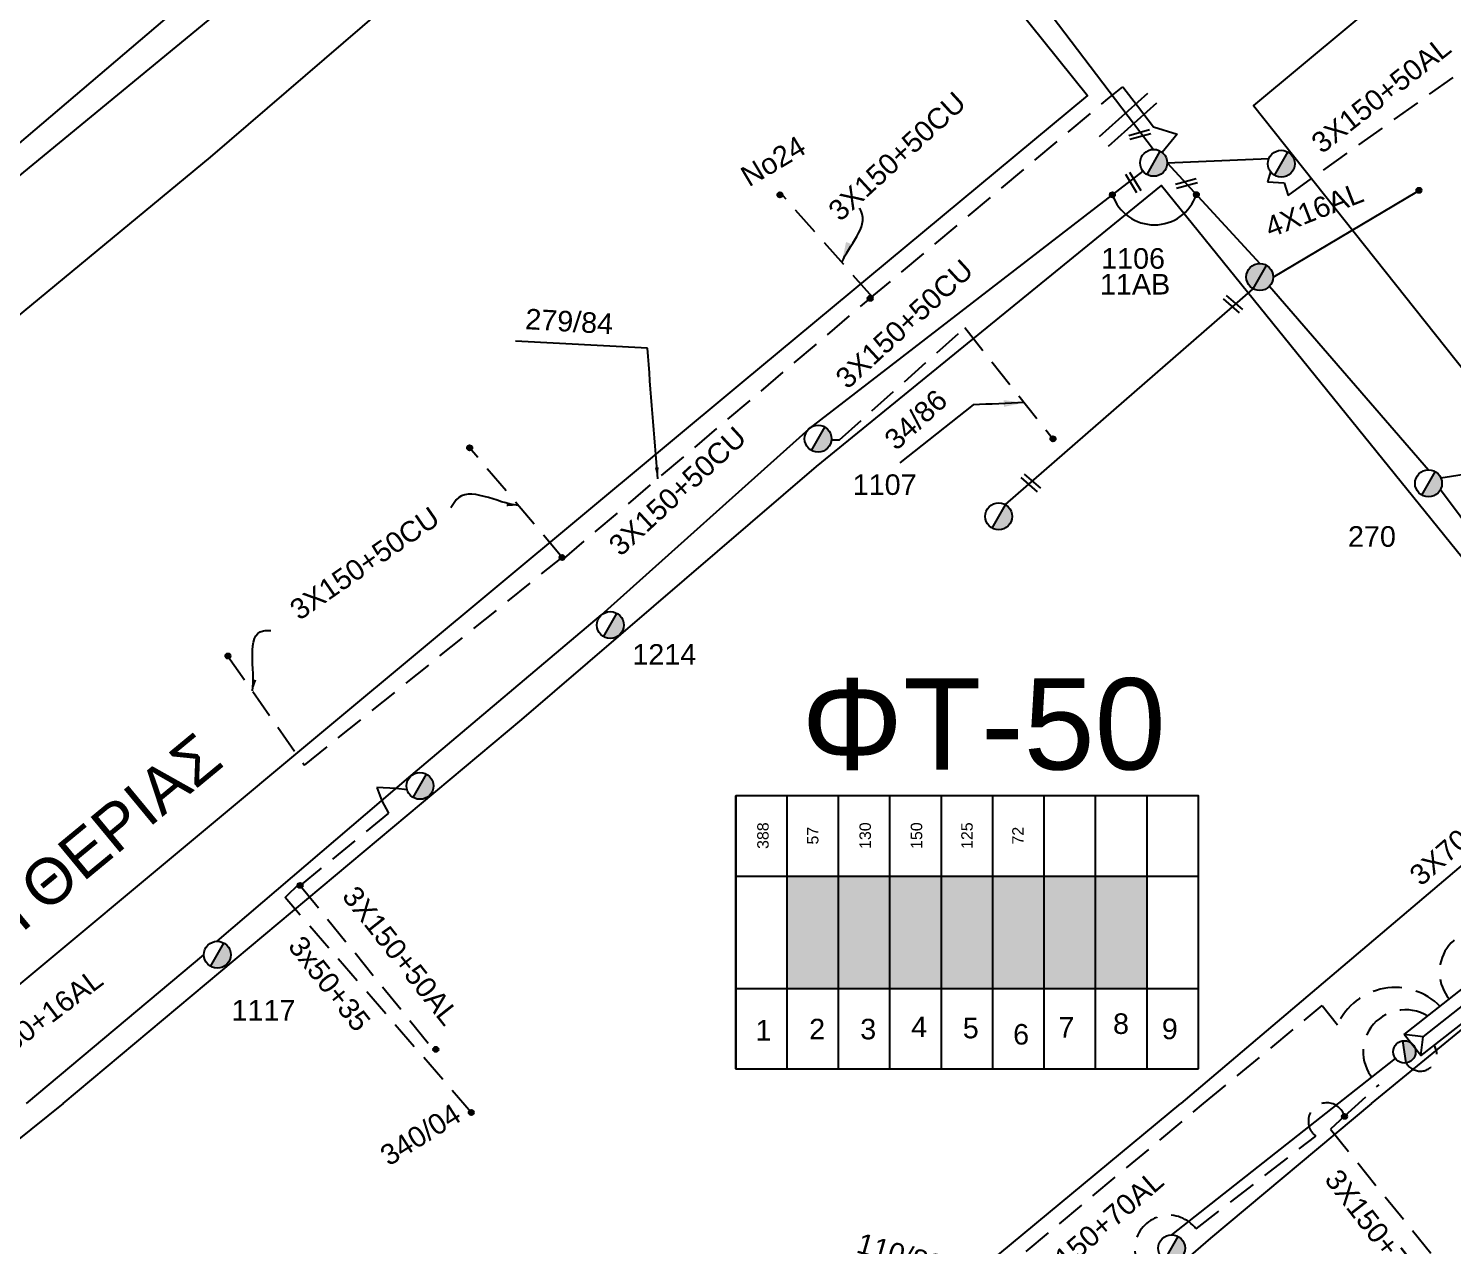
# Model space of a CAD drawing. Header units: millimetres. Extents: x 1266 to 3066, y 765 to 1784.
# Drawn here: x 1540.8 to 1665.4, y 1568.7 to 1675.3 of the extents above; entities that cross this region are included whole.
import ezdxf
from ezdxf.enums import TextEntityAlignment as Align

# ---------------------------------------------------------------- set-up
doc = ezdxf.new("R2010")
doc.units = ezdxf.units.MM
doc.linetypes.add('DASHED', pattern=[19.05, 12.7, -6.35])
for name, color, linetype in [('Άγνωστα', 7, 'Continuous'), ('Ασφαλειοκιβώτια Χ.Τ 9 αναχωρήσεων', 7, 'Continuous'), ('Γέφυρες Εναέριου Δικτύου', 7, 'Continuous'), ('Γυμνά εναέρια ΧΤ και ΦΟΠ (3Φ)   4x50+16AL', 7, 'Continuous'), ('Εναέρια παροχή ΧΤ 4x16', 7, 'SYN_LINE'), ('Επιγραφές - Σχήματα', 7, 'Continuous'), ('Καλώδια ΧΤ   3x150+50AL', 7, 'DASHED'), ('Καλώδια ΧΤ   3x150+50CU', 7, 'DASHED'), ('Καλώδια ΧΤ   3x150+70AL', 7, 'DASHED'), ('Μηχανική τομή', 7, 'Continuous'), ('Στύλος Ξύλινος', 7, 'Continuous'), ('Στύλος Ξύλινος @ 1', 7, 'Continuous'), ('Στύλος ΦΜ', 7, 'Continuous'), ('Στύλος ΦΜ @ 1', 7, 'Continuous'), ('Συνδέσεις', 7, 'Continuous'), ('Συνεστραμμένα ΧΤ   3x70+54.6+25 AL', 7, 'SYN_LINE'), ('Τομή', 7, 'Continuous'), ('Υποσταθμός εναέριος 2 στύλων', 7, 'Continuous'), ('Υποσταθμός πόλεως', 7, 'Continuous'), ('Υπόβαθρο ΔΕΗ', 7, 'Continuous'), ('Υπόγεια Καλώδια Δικτύου ΧΤ   .15', 7, 'DASHED'), ('Υπόγεια καλώδια Δικτύου ΧΤ και Παρ. ΧΤ - 3X150+70 AL', 7, 'DASHED')]:
    doc.layers.add(name, color=color, linetype=linetype)
doc.styles.get("Standard").update_dxf_attribs({"font": 'arial.ttf'})
doc.linetypes.add('SYN_LINE', pattern='A,0.5,-0.0001,["/\\/\\/\\/",Standard,S=0.1,R=0,X=0,Y=-0.05],-0.25', length=0.7501)
doc.dimstyles.new('ISO-25', dxfattribs={"dimtxt": 2.5, "dimasz": 2.5, "dimexe": 1.25, "dimexo": 0.625, "dimtad": 1, "dimtxsty": 'Standard', "dimcen": 2.5, "dimadec": 0, "dimazin": 0, "dimtfac": 1, "dimtmove": 0, "dimatfit": 3, "dimfxl": 1, "dimarcsym": 0})

# ---------------------------------------------------------------- blocks, each defined once
blk = doc.blocks.new('ΥΠΑΡΧΩΝ ΤΣΙΜΕΝΤΕΝΙΟΣ ΣΤΥΛΟΣ')
at = {"layer": 'Στύλος ΦΜ'}
blk.add_hatch(color=7, dxfattribs=at).paths.add_polyline_path([(-1.29, -2.28, 0.574793), (2.62, 0, 0.268822), (1.3, 2.27)])
at = {"layer": 'Στύλος ΦΜ', "color": 7}
blk.add_line((-1.29, -2.28), (1.3, 2.27), dxfattribs=at)
blk.add_circle((0, 0), 2.62, dxfattribs=at)
at = {"layer": 'Στύλος ΦΜ', "flags": 4}
for tag, p in [('ΑΡΙΘΜΟΣ', (-4.68, 8.05)), ('ΤΥΠΟΣ', (-4.91, 3.03))]:
    blk.add_attdef(tag, p, '', height=4, dxfattribs=at)
blk = doc.blocks.new('_ΣΥΝΔΕΣΗ')
at = {"layer": 'Συνδέσεις', "linetype": 'SYN_LINE', "ltscale": 40}
blk.add_hatch(color=256, dxfattribs=at).paths.add_polyline_path([(0.5, -0.01, 1), (-0.5, -0.01, 1)])
at = {"layer": 'Συνδέσεις'}
blk.add_circle((0, -0.01), 0.5, dxfattribs=at)
blk = doc.blocks.new('ΑΣΦΑΛΕΙΟΚΙΒΩΤΙΟ ΥΠΟΣΤΑΘΜΟΥ 9 ΑΝΑΧΩΡΗΣΕΩΝ')
at = {"layer": 'Ασφαλειοκιβώτια Χ.Τ 9 αναχωρήσεων', "ltscale": 40}
for p, q in [((-23.8, 40.36), (24.02, 40.36)), ((-9.72, 40.36), (-9.72, -40.64)), ((9.94, 40.36), (9.94, -40.64)), ((-23.8, 31.36), (24.02, 31.36)), ((-23.8, 22.36), (24.02, 22.36)), ((-23.8, 13.36), (24.02, 13.36)), ((-23.8, 4.36), (24.02, 4.36)), ((-23.8, -4.64), (24.02, -4.64)), ((-23.8, -13.64), (24.02, -13.64)), ((-23.8, -22.64), (24.02, -22.64)), ((-23.8, -31.64), (24.02, -31.64))]:
    blk.add_line(p, q, dxfattribs=at)
at = {"layer": 'Ασφαλειοκιβώτια Χ.Τ 9 αναχωρήσεων'}
blk.add_lwpolyline([(-23.8, -40.64), (24.02, -40.64), (24.02, 40.36), (-23.8, 40.36)], close=True, dxfattribs=at)
for s, p in [('1', (-18.82, 36.91)), ('2', (-18.62, 27.51)), ('3', (-18.62, 18.57)), ('4', (-18.22, 9.65)), ('5', (-18.44, 0.61)), ('6', (-19.53, -8.2)), ('7', (-18.33, -16.12)), ('8', (-17.67, -25.69)), ('9', (-18.59, -34.23))]:
    blk.add_text(s, height=3.6, rotation=270, dxfattribs=at).set_placement(p)
at = {"layer": 'Ασφαλειοκιβώτια Χ.Τ 9 αναχωρήσεων', "ltscale": 40}
for tag, height, p in [('ΟΝΟΜΑ', 5, (-0.16, 44.31)), ('ΚΕΙΜΕΝΟ 1', 2, (17.06, 35.59)), ('ΚΕΙΜΕΝΟ 2', 2, (17.06, 26.88)), ('ΚΕΙΜΕΝΟ 3', 2, (17.06, 17.69)), ('ΚΕΙΜΕΝΟ 4', 2, (17.06, 8.71)), ('ΚΕΙΜΕΝΟ 5', 2, (17.06, -0.13)), ('ΚΕΙΜΕΝΟ 6', 2, (17.06, -9.05)), ('ΚΕΙΜΕΝΟ 7', 2, (17.06, -18.13)), ('ΚΕΙΜΕΝΟ 8', 2, (17.06, -26.85)), ('ΚΕΙΜΕΝΟ 9', 2, (17.06, -35.99)), ('ΣΧ', 2, (-0.1, -42.64))]:
    blk.add_attdef(tag, text='', height=height, dxfattribs=at).set_placement(p, align=Align.MIDDLE_CENTER)
blk = doc.blocks.new('ΥΠΟΣΤΑΘΜΟΣ ΕΝΑΕΡΙΟΣ ΕΠΙ 2 ΣΤΥΛΩΝ')
at = {"layer": 'Υποσταθμός εναέριος 2 στύλων', "linetype": 'Continuous'}
for points in [[(-11.97, -2.11, 0.574793), (-8.45, -0.07, 0.268822), (-9.64, 1.98)], [(9.68, -2.15, 0.574793), (13.19, -0.1, 0.268822), (12.01, 1.95)]]:
    blk.add_hatch(color=256, dxfattribs=at).paths.add_polyline_path(points)
for p, q in [((-11.97, -2.11), (-9.64, 1.98)), ((9.68, -2.15), (12.01, 1.95))]:
    blk.add_line(p, q, dxfattribs=at)
for centre in [(-10.81, -0.07), (10.84, -0.1)]:
    blk.add_circle(centre, 2.36, dxfattribs=at)
at = {"layer": 'Υποσταθμός πόλεως', "linetype": 'Continuous', "ltscale": 40}
blk.add_lwpolyline([(-8.57, 2.82), (8.57, 2.82), (8.57, -2.82), (-8.57, -2.82)], close=True, dxfattribs=at)
for points in [[(-5.75, 0), (-8.57, 2.82)], [(-8.57, -2.82), (-5.75, 0)], [(-5.75, 0), (5.75, 0)], [(5.75, 0), (8.57, 2.82)], [(8.57, -2.82), (5.75, 0)]]:
    blk.add_lwpolyline(points, dxfattribs=at)
at = {"layer": 'Υποσταθμός εναέριος 2 στύλων', "ltscale": 40, "flags": 1}
for tag, p in [('ΜΕΤΑΣΧΗΜΑΤΙΣΜΟΣ', (14.09, 2.51)), ('ΙΣΧΥΣ', (14.07, -0.28)), ('ΑΡΙΘΜΟΣ', (14.19, -3))]:
    blk.add_attdef(tag, p, '', height=1.8, dxfattribs=at)
blk = doc.blocks.new('ΜΗΧΑΝΙΚΗ ΤΟΜΗ')
at = {"layer": 'Μηχανική τομή', "ltscale": 40}
for p, q in [((-1.89, 0.78), (1.89, 0.78)), ((1.89, 0), (-1.89, 0))]:
    blk.add_line(p, q, dxfattribs=at)
blk = doc.blocks.new('ΤΟΜΗ')
at = {"layer": 'Τομή', "ltscale": 40}
for p, q in [((-5.68, 0), (5.68, 0)), ((5.68, -2.33), (-5.68, -2.33))]:
    blk.add_line(p, q, dxfattribs=at)
blk = doc.blocks.new('ΥΠΑΡΧΩΝ ΞΥΛΙΝΟΣ ΣΤΥΛΟΣ')
at = {"layer": 'Στύλος Ξύλινος'}
h = blk.add_hatch(color=7, dxfattribs=at)
h.paths.add_polyline_path([(-2.62, 0, 0.270008), (-1.29, -2.28), (1.3, 2.27, 0.576266)])
h.paths.add_polyline_path([(-1.29, -2.28, 0.574793), (2.62, 0, 0.268822), (1.3, 2.27)])
at = {"layer": 'Στύλος Ξύλινος', "color": 7}
blk.add_line((-1.29, -2.28), (1.3, 2.27), dxfattribs=at)
blk.add_circle((0, 0), 2.62, dxfattribs=at)
at = {"layer": 'Στύλος Ξύλινος', "flags": 4}
for tag, p in [('ΑΡΙΘΜΟΣ', (-4.91, 8.6)), ('ΤΥΠΟΣ', (-4.85, 3.39))]:
    blk.add_attdef(tag, p, '', height=4, dxfattribs=at)

msp = doc.modelspace()

# ---------------------------------------------------------------- hatches: boundary and pattern name
at = {"layer": 'Ασφαλειοκιβώτια Χ.Τ 9 αναχωρήσεων'}
for color, points in [(85, [(1607.2, 1601.06), (1607.2, 1591.23), (1611.7, 1591.23), (1611.7, 1601.06)]), (6, [(1611.7, 1601.06), (1611.7, 1591.23), (1616.2, 1591.23), (1616.2, 1601.06)]), (62, [(1616.2, 1601.06), (1616.2, 1591.23), (1620.7, 1591.23), (1620.7, 1601.06)]), (5, [(1620.7, 1601.06), (1620.7, 1591.23), (1625.2, 1591.23), (1625.2, 1601.06)]), (1, [(1625.2, 1601.06), (1625.2, 1591.23), (1629.7, 1591.23), (1629.7, 1601.06)]), (27, [(1629.7, 1601.06), (1629.7, 1591.23), (1634.2, 1591.23), (1634.2, 1601.06)]), (133, [(1634.2, 1601.06), (1634.2, 1591.23), (1638.7, 1591.23), (1638.7, 1601.06)])]:
    msp.add_hatch(color=color, dxfattribs=at).paths.add_polyline_path(points)

# ---------------------------------------------------------------- linework, layer by layer
at = {"layer": 'Άγνωστα', "linetype": 'SYN_LINE', "ltscale": 10}
msp.add_lwpolyline([(1640.46, 1663.54), (1649.36, 1663.91)], dxfattribs=at)
at = {"layer": 'Άγνωστα', "color": 85, "ltscale": 0.2}
msp.add_lwpolyline([(1626.31, 1633.61), (1647.99, 1652.52)], dxfattribs=at)
at = {"layer": 'Άγνωστα', "color": 85, "linetype": 'DASHED', "ltscale": 0.2}
for points in [[(1573.93, 1608.63), (1572.99, 1608.76), (1571.3, 1608.84), (1571.72, 1607.68), (1572.32, 1606.59), (1564.57, 1600.26)], [(1579.55, 1580.38), (1563.25, 1599.2), (1564.57, 1600.49)]]:
    msp.add_lwpolyline(points, dxfattribs=at)
at = {"layer": 'Άγνωστα', "color": 1, "linetype": 'DASHED', "ltscale": 0.2}
msp.add_arc((1662.63, 1585.44), 1.44, 209.7995, 34.9552, dxfattribs=at)
at = {"layer": 'Γέφυρες Εναέριου Δικτύου', "ltscale": 0.2}
msp.add_lwpolyline([(1635.67, 1660.75, 0.71952), (1643.02, 1660.76, 2.704893)], format="xyb", dxfattribs=at)
at = {"layer": 'Γυμνά εναέρια ΧΤ και ΦΟΠ (3Φ)   4x50+16AL', "color": 85}
for points in [[(1609.13, 1640.25), (1638.35, 1662.82)], [(1590.96, 1623.96), (1609.13, 1640.25)], [(1574.29, 1609.88), (1590.96, 1623.96)], [(1557.32, 1595.37), (1574.29, 1609.88)], [(1540.62, 1581.16), (1556.15, 1594.19)]]:
    msp.add_lwpolyline(points, dxfattribs=at)
at = {"layer": 'Εναέρια παροχή ΧΤ 4x16', "color": 85, "ltscale": 15}
msp.add_lwpolyline([(1649.75, 1653.54), (1662.31, 1661.01)], dxfattribs=at)
at = {"layer": 'Επιγραφές - Σχήματα', "ltscale": 0.2}
for points in [[(1594.97, 1647.31), (1583.41, 1647.93)], [(1623.48, 1642.35), (1617.06, 1637.26)]]:
    msp.add_lwpolyline(points, dxfattribs=at)
at = {"layer": 'Καλώδια ΧΤ   3x150+50AL', "color": 7, "ltscale": 0.2}
msp.add_lwpolyline([(1649.5, 1662.76), (1649.26, 1661.89), (1650.7, 1661.8), (1651.04, 1660.68), (1668.39, 1673.09)], dxfattribs=at)
at = {"layer": 'Καλώδια ΧΤ   3x150+50AL', "color": 85, "ltscale": 0.2}
msp.add_lwpolyline([(1564.57, 1600.26), (1576.23, 1585.91)], dxfattribs=at)
at = {"layer": 'Καλώδια ΧΤ   3x150+50AL', "color": 5, "ltscale": 0.2}
msp.add_lwpolyline([(1642.99, 1570.19), (1653.48, 1578.31)], dxfattribs=at)
for centre, radius, start, end in [((1654.43, 1579.61), 1.61, 15.578, 233.8158), ((1640.6, 1568.4), 2.98, 36.8854, 232.634)]:
    msp.add_arc(centre, radius, start, end, dxfattribs=at)
at = {"layer": 'Καλώδια ΧΤ   3x150+50CU', "color": 27, "ltscale": 0.2}
for points in [[(1614.3, 1651.53), (1635.28, 1669.14), (1636.58, 1670.21), (1637.88, 1668.52), (1639.26, 1666.69), (1641.33, 1666.04), (1640.03, 1664.45)], [(1614.67, 1651.78), (1606.56, 1660.96)], [(1587.5, 1628.75), (1614.64, 1651.82)], [(1587.5, 1628.98), (1579.41, 1638.59)], [(1558.25, 1620.35), (1564.95, 1610.79), (1587.5, 1628.98)]]:
    msp.add_lwpolyline(points, dxfattribs=at)
at = {"layer": 'Καλώδια ΧΤ   3x150+50CU', "color": 85, "ltscale": 0.2}
msp.add_lwpolyline([(1611.14, 1639.28), (1611.78, 1639.29), (1622.76, 1649.11), (1630.61, 1639.2)], dxfattribs=at)
at = {"layer": 'Καλώδια ΧΤ   3x150+50CU', "color": 5, "ltscale": 0.2}
msp.add_lwpolyline([(1655.99, 1580.04), (1659.01, 1582.81)], dxfattribs=at)
msp.add_arc((1661.3, 1585.69), 3.68, 57.718, 231.5748, dxfattribs=at)
at = {"layer": 'Καλώδια ΧΤ   3x150+70AL', "color": 62, "ltscale": 0.2}
msp.add_lwpolyline([(1643.65, 1581.16), (1654.04, 1589.74), (1655.38, 1588.05)], dxfattribs=at)
msp.add_arc((1660.42, 1585.79), 5.53, 44.5662, 155.8029, dxfattribs=at)
at = {"layer": 'Συνεστραμμένα ΧΤ   3x70+54.6+25 AL', "color": 27, "ltscale": 20}
for points in [[(1615.34, 1696.25), (1639.28, 1664.72)], [(1538.39, 1661.1), (1571.83, 1688.64)]]:
    msp.add_lwpolyline(points, dxfattribs=at)
at = {"layer": 'Συνεστραμμένα ΧΤ   3x70+54.6+25 AL', "color": 85, "ltscale": 15}
msp.add_lwpolyline([(1640.46, 1663.54), (1648.57, 1654.72)], dxfattribs=at)
at = {"layer": 'Συνεστραμμένα ΧΤ   3x70+54.6+25 AL', "color": 85, "ltscale": 20}
for points in [[(1649.43, 1652.74), (1663.34, 1636.65)], [(1664.38, 1634.93), (1685.3, 1606.9)]]:
    msp.add_lwpolyline(points, dxfattribs=at)
at = {"layer": 'Συνεστραμμένα ΧΤ   3x70+54.6+25 AL', "color": 1, "ltscale": 20}
msp.add_lwpolyline([(1640.86, 1569.67), (1660.46, 1585.09)], dxfattribs=at)
at = {"layer": 'Υπόβαθρο ΔΕΗ'}
for points in [[(1712.73, 1722.4), (1672.89, 1689.29), (1648.01, 1668.57), (1669.27, 1641.82), (1687.6, 1619.33), (1719.18, 1645.29), (1738.15, 1661.21), (1760.78, 1680.07), (1782.75, 1698.36), (1801.37, 1714.33), (1826.25, 1734.76), (1823.54, 1742.43), (1787.13, 1753.22), (1756.8, 1762.66)], [(1575.69, 1735.91), (1581.89, 1733.3), (1597.39, 1713.99), (1563.33, 1685.18), (1531.31, 1657.9), (1494.3, 1626.98), (1459.72, 1598.04), (1439.23, 1581.16), (1428.16, 1597.51), (1422.19, 1606.06), (1434.74, 1616.7), (1468.87, 1645.49), (1494.14, 1666.95), (1515.27, 1684.58), (1534.06, 1700.55), (1553.56, 1716.87), (1565.36, 1727.23), (1575.69, 1735.91)], [(1457.35, 1581.16), (1483.69, 1603.78), (1516.84, 1631.07), (1556.74, 1664.05), (1588.52, 1691.41), (1604.35, 1705.76), (1633.5, 1669.43), (1603.24, 1644.31), (1567.66, 1614.67), (1527.47, 1581.16)], [(1543.84, 1581.16), (1583.98, 1614.79), (1609.76, 1636.94), (1639.96, 1661.55), (1679.22, 1613), (1641.66, 1581.16)], [(1658.35, 1581.16), (1677.53, 1596.86), (1685.69, 1604.1), (1703.77, 1581.16)], [(1658.35, 1581.16), (1644.27, 1569.36), (1631.26, 1558.09), (1614.71, 1544.58), (1599.92, 1532.86), (1589.87, 1522.81), (1564.86, 1502.14), (1549.79, 1489.76), (1527.42, 1471.86), (1514.76, 1462.56), (1525.98, 1447.42), (1564.61, 1395.42)], [(1543.84, 1581.16), (1526.96, 1567.63), (1548.34, 1539.71), (1565.1, 1517.07), (1605.72, 1551.35), (1641.66, 1581.16)]]:
    msp.add_lwpolyline(points, dxfattribs=at)
at = {"layer": 'Υπόγεια Καλώδια Δικτύου ΧΤ   .15', "color": 85, "ltscale": 0.2}
msp.add_lwpolyline([(1664.41, 1635.95), (1666.84, 1636.33), (1668.04, 1631.86), (1682.89, 1613.02), (1683.85, 1611.62), (1683.98, 1609.88), (1669.16, 1596.15)], dxfattribs=at)
msp.add_arc((1667.97, 1592.68), 3.67, 70.9446, 220.3169, dxfattribs=at)
at = {"layer": 'Υπόγεια καλώδια Δικτύου ΧΤ και Παρ. ΧΤ - 3X150+70 AL', "color": 62, "ltscale": 0.2}
msp.add_lwpolyline([(1597.87, 1543.17), (1599.85, 1543.35), (1601.8, 1546.22), (1643.65, 1581.16)], dxfattribs=at)
at = {"layer": 'Υπόγεια καλώδια Δικτύου ΧΤ και Παρ. ΧΤ - 3X150+70 AL', "color": 5, "ltscale": 0.2}
msp.add_lwpolyline([(1655.99, 1580.04), (1654.75, 1578.93), (1664.41, 1566.98)], dxfattribs=at)

# ---------------------------------------------------------------- block references
at = {"layer": 'Ασφαλειοκιβώτια Χ.Τ 9 αναχωρήσεων'}
ref = msp.add_blockref('ΑΣΦΑΛΕΙΟΚΙΒΩΤΙΟ ΥΠΟΣΤΑΘΜΟΥ 9 ΑΝΑΧΩΡΗΣΕΩΝ', (1622.88, 1596.09), dxfattribs=dict(at, xscale=0.5, yscale=0.5, zscale=0.5, rotation=90))
ref.add_attrib('ΚΕΙΜΕΝΟ 2', '57', dxfattribs={"ltscale": 40, "height": 1, "rotation": 90}).set_placement((1609.44, 1604.62), align=Align.MIDDLE_CENTER)
ref.add_attrib('ΚΕΙΜΕΝΟ 1', '388', dxfattribs={"ltscale": 40, "height": 1, "rotation": 90}).set_placement((1605.08, 1604.62), align=Align.MIDDLE_CENTER)
ref.add_attrib('ΚΕΙΜΕΝΟ 3', '130', dxfattribs={"ltscale": 40, "height": 1, "rotation": 90}).set_placement((1614.03, 1604.62), align=Align.MIDDLE_CENTER)
ref.add_attrib('ΚΕΙΜΕΝΟ 4', '150', dxfattribs={"ltscale": 40, "height": 1, "rotation": 90}).set_placement((1618.52, 1604.62), align=Align.MIDDLE_CENTER)
ref.add_attrib('ΚΕΙΜΕΝΟ 5', '125', dxfattribs={"ltscale": 40, "height": 1, "rotation": 90}).set_placement((1622.94, 1604.62), align=Align.MIDDLE_CENTER)
ref.add_attrib('ΚΕΙΜΕΝΟ 6', '72', dxfattribs={"ltscale": 40, "height": 1, "rotation": 90}).set_placement((1627.4, 1604.62), align=Align.MIDDLE_CENTER)
at = {"layer": 'Μηχανική τομή'}
for p, xscale, yscale, zscale, rotation in [((1638.01, 1666.2), 0.4999999999999916, 0.4999999999999916, 0.4999999999999916, 195.3798102294274), ((1637.66, 1661.92), 0.4999999999998547, 0.4999999999998547, 0.4999999999998547, 121.5648545212797), ((1642.1, 1661.92), 0.4999999999999916, 0.4999999999999916, 0.4999999999999916, 195.3798102294274), ((1646.35, 1651.31), 0.500000000000095, 0.500000000000095, 0.500000000000095, 138.8319271172777), ((1628.66, 1635.66), 0.500000000000095, 0.500000000000095, 0.500000000000095, 138.8319271172777)]:
    msp.add_blockref('ΜΗΧΑΝΙΚΗ ΤΟΜΗ', p, dxfattribs=dict(at, xscale=xscale, yscale=yscale, zscale=zscale, rotation=rotation))
at = {"layer": 'Στύλος Ξύλινος @ 1', "ltscale": 40, "xscale": 0.4499999999998181, "yscale": 0.4499999999998181, "zscale": 0.4499999999998181}
msp.add_blockref('ΥΠΑΡΧΩΝ ΞΥΛΙΝΟΣ ΣΤΥΛΟΣ', (1648.57, 1653.54), dxfattribs=at)
at = {"layer": 'Στύλος ΦΜ @ 1', "ltscale": 40}
ref = msp.add_blockref('ΥΠΑΡΧΩΝ ΤΣΙΜΕΝΤΕΝΙΟΣ ΣΤΥΛΟΣ', (1639.28, 1663.54), dxfattribs=dict(at, xscale=0.4499999999998181, yscale=0.4499999999998181, zscale=0.4499999999998181))
ref.add_attrib('ΤΥΠΟΣ', '11AB', (1634.58, 1652.01), dxfattribs={"layer": 'Στύλος ΦΜ', "height": 1.8, "flags": 4})
ref.add_attrib('ΑΡΙΘΜΟΣ', '1106', (1634.68, 1654.27), dxfattribs={"layer": 'Στύλος ΦΜ', "height": 1.8, "flags": 4})
at = {"layer": 'Στύλος ΦΜ @ 1', "ltscale": 40, "xscale": 0.4499999999998181, "yscale": 0.4499999999998181, "zscale": 0.4499999999998181}
for p in [(1650.45, 1663.46), (1625.72, 1632.58), (1575.06, 1608.98)]:
    msp.add_blockref('ΥΠΑΡΧΩΝ ΤΣΙΜΕΝΤΕΝΙΟΣ ΣΤΥΛΟΣ', p, dxfattribs=at)
at = {"layer": 'Στύλος ΦΜ @ 1', "ltscale": 40}
ref = msp.add_blockref('ΥΠΑΡΧΩΝ ΤΣΙΜΕΝΤΕΝΙΟΣ ΣΤΥΛΟΣ', (1609.91, 1639.38), dxfattribs=dict(at, xscale=0.4499999999998181, yscale=0.4499999999998181, zscale=0.4499999999998181))
ref.add_attrib('ΤΥΠΟΣ', '1107', (1612.94, 1634.46), dxfattribs={"layer": 'Στύλος ΦΜ', "height": 1.8, "flags": 4})
ref = msp.add_blockref('ΥΠΑΡΧΩΝ ΤΣΙΜΕΝΤΕΝΙΟΣ ΣΤΥΛΟΣ', (1663.34, 1635.47), dxfattribs=dict(at, xscale=0.4499999999998181, yscale=0.4499999999998181, zscale=0.4499999999998181))
ref.add_attrib('ΤΥΠΟΣ', '270', (1656.29, 1629.92), dxfattribs={"layer": 'Στύλος ΦΜ', "height": 1.8, "flags": 4})
ref = msp.add_blockref('ΥΠΑΡΧΩΝ ΤΣΙΜΕΝΤΕΝΙΟΣ ΣΤΥΛΟΣ', (1591.72, 1623.06), dxfattribs=dict(at, xscale=0.4499999999998181, yscale=0.4499999999998181, zscale=0.4499999999998181))
ref.add_attrib('ΤΥΠΟΣ', '1214', (1593.65, 1619.59), dxfattribs={"layer": 'Στύλος ΦΜ', "height": 1.8, "flags": 4})
ref = msp.add_blockref('ΥΠΑΡΧΩΝ ΤΣΙΜΕΝΤΕΝΙΟΣ ΣΤΥΛΟΣ', (1557.32, 1594.19), dxfattribs=dict(at, xscale=0.4499999999998181, yscale=0.4499999999998181, zscale=0.4499999999998181))
ref.add_attrib('ΤΥΠΟΣ', '1117', (1558.57, 1588.43), dxfattribs={"layer": 'Στύλος ΦΜ', "height": 1.8, "flags": 4})
ref = msp.add_blockref('ΥΠΑΡΧΩΝ ΤΣΙΜΕΝΤΕΝΙΟΣ ΣΤΥΛΟΣ', (1640.85, 1568.49), dxfattribs=dict(at, xscale=0.4499999999998181, yscale=0.4499999999998181, zscale=0.4499999999998181))
ref.add_attrib('ΤΥΠΟΣ', '14M', (1643.23, 1562.66), dxfattribs={"layer": 'Στύλος ΦΜ', "height": 1.8, "flags": 4})
ref.add_attrib('ΑΡΙΘΜΟΣ', '1MT', (1643.34, 1564.92), dxfattribs={"layer": 'Στύλος ΦΜ', "height": 1.8, "flags": 4})
at = {"layer": 'Συνδέσεις', "xscale": 0.4499999999998181, "yscale": 0.4499999999998181, "zscale": 0.4499999999998181}
for p in [(1606.57, 1660.74), (1635.67, 1660.75), (1643.02, 1660.76), (1662.5, 1661.14), (1614.47, 1651.68), (1630.47, 1639.38), (1579.41, 1638.59), (1587.5, 1628.98), (1558.25, 1620.36), (1564.57, 1600.27), (1576.45, 1585.91), (1579.55, 1580.38), (1655.99, 1580.04)]:
    msp.add_blockref('_ΣΥΝΔΕΣΗ', p, dxfattribs=at)
at = {"layer": 'Τομή', "xscale": 0.4999999999996069, "yscale": 0.4999999999996069, "zscale": 0.4999999999996069, "rotation": 221.8660613833979}
msp.add_blockref('ΤΟΜΗ', (1637.42, 1666.88), dxfattribs=at)
at = {"layer": 'Υποσταθμός εναέριος 2 στύλων', "xscale": 0.415264759005231, "yscale": 0.415264759005231, "zscale": 0.415264759005231, "rotation": 38.17605190553776}
msp.add_blockref('ΥΠΟΣΤΑΘΜΟΣ ΕΝΑΕΡΙΟΣ ΕΠΙ 2 ΣΤΥΛΩΝ', (1664.74, 1588.48), dxfattribs=at)

# ---------------------------------------------------------------- texts
at = {"layer": 'Γυμνά εναέρια ΧΤ και ΦΟΠ (3Φ)   4x50+16AL', "color": 7, "insert": (1535.87, 1585.15), "char_height": 1.8, "width": 168.3718, "attachment_point": 1, "rotation": 37.069}
msp.add_mtext('4X50+16AL', dxfattribs=at)
at = {"layer": 'Εναέρια παροχή ΧΤ 4x16', "color": 7, "insert": (1648.83, 1658.64), "char_height": 1.8, "width": 168.3718, "attachment_point": 1, "rotation": 21.2701}
msp.add_mtext('4X16AL', dxfattribs=at)
at = {"layer": 'Επιγραφές - Σχήματα', "color": 7, "char_height": 1.8, "width": 168.3718, "attachment_point": 1}
for s, insert, rotation in [('No24', (1602.93, 1662.93), 30.8088), ('279/84', (1584.34, 1650.78), 356.6308), ('34/86', (1615.53, 1639.59), 42.6178), ('3x50+35', (1564.84, 1596.03), 308.3342), ('110/83', (1613.65, 1569.87), 344.2442)]:
    msp.add_mtext(s, dxfattribs=dict(at, insert=insert, rotation=rotation))
at = {"layer": 'Επιγραφές - Σχήματα', "linetype": 'Continuous', "insert": (1608.44, 1618.41), "char_height": 8, "width": 13.3189, "attachment_point": 1}
msp.add_mtext('ΦΤ-50', dxfattribs=at)
at = {"layer": 'Επιγραφές - Σχήματα', "linetype": 'Continuous', "insert": (1528.16, 1591.32), "char_height": 4, "width": 13.3189, "attachment_point": 1, "rotation": 39.5661}
msp.add_mtext('ΕΛΕΥΘΕΡΙΑΣ', dxfattribs=at)
at = {"layer": 'Επιγραφές - Σχήματα', "insert": (1571.37, 1577.15), "char_height": 1.8, "width": 8.7664, "attachment_point": 1, "rotation": 32.3354}
msp.add_mtext('340/04', dxfattribs=at)
at = {"layer": 'Καλώδια ΧΤ   3x150+50AL', "color": 7, "char_height": 1.8, "width": 168.3718, "attachment_point": 1}
for insert, rotation in [((1652.89, 1665.69), 38.2309), ((1569.57, 1600.4), 308.3342)]:
    msp.add_mtext('3X150+50AL', dxfattribs=dict(at, insert=insert, rotation=rotation))
at = {"layer": 'Καλώδια ΧΤ   3x150+50CU', "color": 7, "char_height": 1.8, "width": 168.3718, "attachment_point": 1}
for insert, rotation in [((1610.62, 1659.65), 42.6178), ((1611.26, 1644.97), 42.6178), ((1591.4, 1630.33), 42.6178), ((1563.47, 1624.89), 34.7618)]:
    msp.add_mtext('3X150+50CU', dxfattribs=dict(at, insert=insert, rotation=rotation))
at = {"layer": 'Συνεστραμμένα ΧΤ   3x70+54.6+25 AL', "color": 7, "insert": (1661.49, 1601.48), "char_height": 1.8, "width": 168.3718, "attachment_point": 1, "rotation": 41.2536}
msp.add_mtext('3X70+54.6+25AL', dxfattribs=at)
at = {"layer": 'Υπόγεια καλώδια Δικτύου ΧΤ και Παρ. ΧΤ - 3X150+70 AL', "color": 7, "char_height": 1.8, "width": 168.3718, "attachment_point": 1}
for insert, rotation in [((1628.08, 1565.94), 40.7668), ((1655.58, 1575.6), 307.7293)]:
    msp.add_mtext('3X150+70AL', dxfattribs=dict(at, insert=insert, rotation=rotation))

# ---------------------------------------------------------------- leaders
at = {"layer": 'Επιγραφές - Σχήματα', "ltscale": 0.2, "path_type": 1}
for points, override in [([(1612, 1654.82), (1613.68, 1659.3), (1613.54, 1659.57)], {"dimasz": 1.8, "dimgap": 0.625, "dimtad": 0}), ([(1595.87, 1635.87), (1594.97, 1647.31)], {"dimasz": 1, "dimgap": 0.625, "dimtad": 0}), ([(1627.96, 1642.54), (1623.48, 1642.35)], {"dimasz": 1.8, "dimgap": 0.625, "dimtad": 0}), ([(1583.66, 1633.54), (1578.23, 1634.03), (1577.77, 1633.32)], {"dimasz": 1, "dimgap": 0.625, "dimtad": 0}), ([(1560.4, 1617.29), (1561.36, 1622.56), (1562.01, 1622.59)], {"dimasz": 1, "dimgap": 0.625, "dimtad": 0})]:
    msp.add_leader(points, dimstyle='ISO-25', override=override, dxfattribs=at)

doc.saveas('drawing.dxf')
